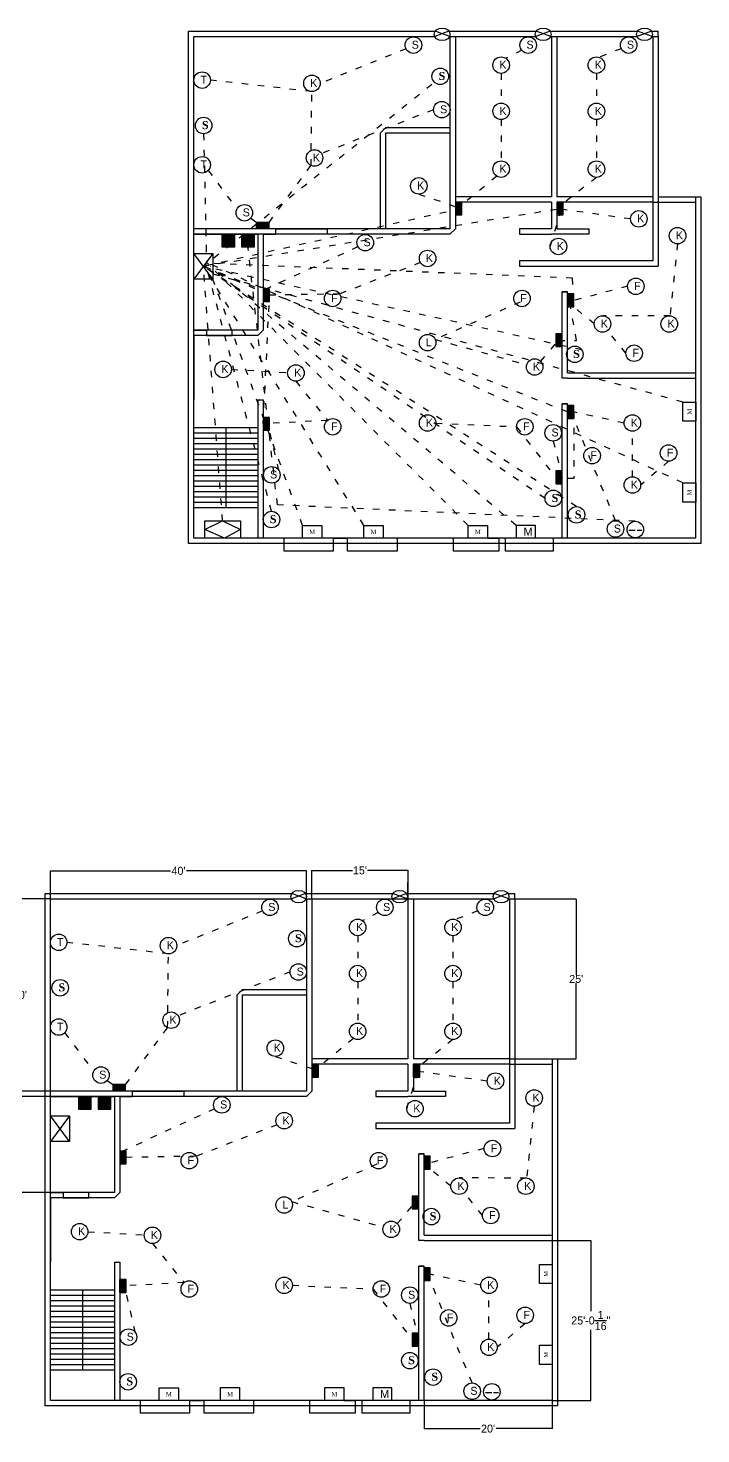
# Model space of a CAD drawing. Header units: inches. Extents: x -242 to 3481, y -2478 to 156.
# Drawn here: x 2221 to 3481, y -2478 to 156 of the extents above; entities that cross this region are included whole.
import ezdxf

# ---------------------------------------------------------------- set-up
doc = ezdxf.new("R2010")
doc.units = ezdxf.units.IN
doc.header["$MEASUREMENT"] = 0
doc.linetypes.add('ACAD_ISO03W100', pattern=[30, 12, -18])
doc.dimstyles.get("Standard").update_dxf_attribs({"dimtxt": 15, "dimasz": 0.18, "dimexe": 0.18, "dimexo": 0.0625, "dimgap": 0.09, "dimtad": 0, "dimtih": 1, "dimtoh": 1, "dimdec": 4, "dimzin": 0, "dimdsep": 46, "dimlunit": 4, "dimtxsty": 'Standard', "dimcen": 0.09, "dimadec": 0, "dimazin": 0, "dimtfac": 1, "dimtdec": 4, "dimtofl": 0, "dimtmove": 0, "dimatfit": 3, "dimfxl": 1, "dimtolj": 1, "dimtzin": 0, "dimarcsym": 0})

# ---------------------------------------------------------------- blocks, each defined once
blk = doc.blocks.new('*D2')
at = {"color": 0, "linetype": 'ByBlock', "lineweight": -2, "transparency": 16777216}
for p, q in [((2262.5, -1475.4), (2262.5, -1422.7)), ((2262.7, -1422.9), (2487.4, -1422.9)), ((2742.3, -1422.9), (2517.6, -1422.9)), ((2742.5, -1475.6), (2742.5, -1422.7))]:
    blk.add_line(p, q, dxfattribs=at)
at = {"color": 0, "linetype": 'ByBlock', "transparency": 16777216}
for points in [[(2262.7, -1422.8), (2262.7, -1422.9), (2262.5, -1422.9)], [(2742.3, -1422.8), (2742.3, -1422.9), (2742.5, -1422.9)]]:
    blk.add_solid(points, dxfattribs=at)
at = {"layer": 'Defpoints', "color": 0, "linetype": 'ByBlock', "transparency": 16777216}
for p in [(2742.5, -1422.9), (2262.5, -1475.5), (2742.5, -1475.7)]:
    blk.add_point(p, dxfattribs=at)
at = {"color": 0, "linetype": 'ByBlock', "transparency": 16777216, "insert": (2502.5, -1422.9), "char_height": 15, "attachment_point": 5}
blk.add_mtext("\\A1;40'", dxfattribs=at)
blk = doc.blocks.new('*D3')
at = {"color": 0, "linetype": 'ByBlock', "lineweight": -2, "transparency": 16777216}
for p, q in [((2262.4, -1475.5), (2205.3, -1475.5)), ((2205.5, -1475.7), (2205.5, -1647.9)), ((2205.5, -1835.3), (2205.5, -1663.1)), ((2262.4, -1835.5), (2205.3, -1835.5))]:
    blk.add_line(p, q, dxfattribs=at)
at = {"color": 0, "linetype": 'ByBlock', "transparency": 16777216}
for points in [[(2205.5, -1475.7), (2205.5, -1475.7), (2205.5, -1475.5)], [(2205.5, -1835.3), (2205.5, -1835.3), (2205.5, -1835.5)]]:
    blk.add_solid(points, dxfattribs=at)
at = {"layer": 'Defpoints', "color": 0, "linetype": 'ByBlock', "transparency": 16777216}
for p in [(2262.5, -1475.5), (2205.5, -1835.5), (2262.5, -1835.5)]:
    blk.add_point(p, dxfattribs=at)
at = {"color": 0, "linetype": 'ByBlock', "transparency": 16777216, "insert": (2205.5, -1655.5), "char_height": 15, "attachment_point": 5}
blk.add_mtext("\\A1;30'", dxfattribs=at)
blk = doc.blocks.new('*D4')
at = {"color": 0, "linetype": 'ByBlock', "lineweight": -2, "transparency": 16777216}
for p, q in [((2752.5, -1475.4), (2752.5, -1421.9)), ((2752.7, -1422.1), (2828.6, -1422.1)), ((2932.3, -1422.1), (2856.3, -1422.1)), ((2932.5, -1475.4), (2932.5, -1421.9))]:
    blk.add_line(p, q, dxfattribs=at)
at = {"color": 0, "linetype": 'ByBlock', "transparency": 16777216}
for points in [[(2752.7, -1422.1), (2752.7, -1422.1), (2752.5, -1422.1)], [(2932.3, -1422.1), (2932.3, -1422.1), (2932.5, -1422.1)]]:
    blk.add_solid(points, dxfattribs=at)
at = {"layer": 'Defpoints', "color": 0, "linetype": 'ByBlock', "transparency": 16777216}
for p in [(2932.5, -1422.1), (2752.5, -1475.5), (2932.5, -1475.5)]:
    blk.add_point(p, dxfattribs=at)
at = {"color": 0, "linetype": 'ByBlock', "transparency": 16777216, "insert": (2842.5, -1422.1), "char_height": 15, "attachment_point": 5}
blk.add_mtext("\\A1;15'", dxfattribs=at)
blk = doc.blocks.new('*D5')
at = {"color": 0, "linetype": 'ByBlock', "lineweight": -2, "transparency": 16777216}
for p, q in [((3122.5, -1475.5), (3247.8, -1475.5)), ((3247.6, -1475.7), (3247.6, -1617.9)), ((3247.6, -1775.3), (3247.6, -1633.1)), ((3122.5, -1775.5), (3247.8, -1775.5))]:
    blk.add_line(p, q, dxfattribs=at)
at = {"color": 0, "linetype": 'ByBlock', "transparency": 16777216}
for points in [[(3247.6, -1475.7), (3247.7, -1475.7), (3247.6, -1475.5)], [(3247.6, -1775.3), (3247.7, -1775.3), (3247.6, -1775.5)]]:
    blk.add_solid(points, dxfattribs=at)
at = {"layer": 'Defpoints', "color": 0, "linetype": 'ByBlock', "transparency": 16777216}
for p in [(3122.5, -1475.5), (3122.5, -1775.5), (3247.6, -1775.5)]:
    blk.add_point(p, dxfattribs=at)
at = {"color": 0, "linetype": 'ByBlock', "transparency": 16777216, "insert": (3247.6, -1625.5), "char_height": 15, "attachment_point": 5}
blk.add_mtext("\\A1;25'", dxfattribs=at)
blk = doc.blocks.new('*D6')
at = {"color": 0, "linetype": 'ByBlock', "lineweight": -2, "transparency": 16777216}
for p, q in [((2962.5, -2415.6), (2962.5, -2468.4)), ((3202.5, -2415.6), (3202.5, -2468.4)), ((2962.7, -2468.2), (3067.4, -2468.2)), ((3202.3, -2468.2), (3097.6, -2468.2))]:
    blk.add_line(p, q, dxfattribs=at)
at = {"color": 0, "linetype": 'ByBlock', "transparency": 16777216}
for points in [[(2962.7, -2468.2), (2962.7, -2468.2), (2962.5, -2468.2)], [(3202.3, -2468.2), (3202.3, -2468.2), (3202.5, -2468.2)]]:
    blk.add_solid(points, dxfattribs=at)
at = {"layer": 'Defpoints', "color": 0, "linetype": 'ByBlock', "transparency": 16777216}
for p in [(2962.5, -2415.5), (3202.5, -2415.5), (2962.5, -2468.2)]:
    blk.add_point(p, dxfattribs=at)
at = {"color": 0, "linetype": 'ByBlock', "transparency": 16777216, "insert": (3082.5, -2468.2), "char_height": 15, "attachment_point": 5}
blk.add_mtext("\\A1;20'", dxfattribs=at)
blk = doc.blocks.new('*D7')
at = {"color": 0, "linetype": 'ByBlock', "lineweight": -2, "transparency": 16777216}
for p, q in [((3202.5, -2115.5), (3275.1, -2115.5)), ((3275, -2115.7), (3275, -2247.9)), ((3275, -2415.4), (3275, -2283.1)), ((3202.5, -2415.6), (3275.1, -2415.6))]:
    blk.add_line(p, q, dxfattribs=at)
at = {"color": 0, "linetype": 'ByBlock', "transparency": 16777216}
for points in [[(3274.9, -2115.7), (3275, -2115.7), (3275, -2115.5)], [(3274.9, -2415.4), (3275, -2415.4), (3275, -2415.6)]]:
    blk.add_solid(points, dxfattribs=at)
at = {"layer": 'Defpoints', "color": 0, "linetype": 'ByBlock', "transparency": 16777216}
for p in [(3202.5, -2115.5), (3275, -2115.5), (3202.5, -2415.6)]:
    blk.add_point(p, dxfattribs=at)
at = {"color": 0, "linetype": 'ByBlock', "transparency": 16777216, "insert": (3275, -2265.5), "char_height": 15, "attachment_point": 5}
blk.add_mtext('\\A1;25\'-0{\\H1.000000x;\\S1/16;}"', dxfattribs=at)
blk = doc.blocks.new('*D8')
at = {"color": 0, "linetype": 'ByBlock', "lineweight": -2, "transparency": 16777216}
for p, q in [((2262.4, -1845.5), (2157.4, -1845.5)), ((2157.5, -1845.7), (2157.5, -1927.9)), ((2157.5, -2025.3), (2157.5, -1943.1)), ((2262.4, -2025.5), (2157.4, -2025.5))]:
    blk.add_line(p, q, dxfattribs=at)
at = {"color": 0, "linetype": 'ByBlock', "transparency": 16777216}
for points in [[(2157.5, -1845.7), (2157.6, -1845.7), (2157.5, -1845.5)], [(2157.5, -2025.3), (2157.6, -2025.3), (2157.5, -2025.5)]]:
    blk.add_solid(points, dxfattribs=at)
at = {"layer": 'Defpoints', "color": 0, "linetype": 'ByBlock', "transparency": 16777216}
for p in [(2262.5, -1845.5), (2157.5, -2025.5), (2262.5, -2025.5)]:
    blk.add_point(p, dxfattribs=at)
at = {"color": 0, "linetype": 'ByBlock', "transparency": 16777216, "insert": (2157.5, -1935.5), "char_height": 15, "attachment_point": 5}
blk.add_mtext("\\A1;15'", dxfattribs=at)

msp = doc.modelspace()

# ---------------------------------------------------------------- hatches: boundary and pattern name
at = {"linetype": 'ACAD_ISO03W100'}
for points in [[(3033.251, -169.81606), (3021.251, -169.81606), (3021.251, -193.81606), (3033.251, -193.81606)], [(3223.11636, -169.81606), (3211.16327, -169.81606), (3211.16327, -193.81606), (3223.11636, -193.81606)], [(2672.23463, -207.60774), (2648.23463, -207.60774), (2648.23463, -219.60774), (2672.23463, -219.60774)], [(2673.16327, -332.06734), (2661.16327, -332.06734), (2661.16327, -356.06734), (2673.16327, -356.06734)], [(3242.98691, -341.88302), (3231.16327, -341.88302), (3231.16327, -365.88302), (3242.98691, -365.88302)], [(3221.16327, -416.51569), (3209.16327, -416.51569), (3209.16327, -440.51569), (3221.16327, -440.51569)], [(3242.98691, -550.99419), (3231.16327, -550.99419), (3231.16327, -574.99419), (3242.98691, -574.99419)], [(2672.9813, -573.13744), (2661.16327, -573.13744), (2661.16327, -597.13744), (2672.9813, -597.13744)], [(3221.16327, -673.55262), (3209.16327, -673.55262), (3209.16327, -697.55262), (3221.16327, -697.55262)], [(2764.56616, -1785.70822), (2752.56616, -1785.70822), (2752.56616, -1809.70822), (2764.56616, -1809.70822)], [(2954.43151, -1785.70822), (2942.47843, -1785.70822), (2942.47843, -1809.70822), (2954.43151, -1809.70822)], [(2403.54979, -1823.49989), (2379.54979, -1823.49989), (2379.54979, -1835.49989), (2403.54979, -1835.49989)], [(2404.47843, -1947.95949), (2392.47843, -1947.95949), (2392.47843, -1971.95949), (2404.47843, -1971.95949)], [(2974.30207, -1957.77517), (2962.47843, -1957.77517), (2962.47843, -1981.77517), (2974.30207, -1981.77517)], [(2952.47843, -2032.40784), (2940.47843, -2032.40784), (2940.47843, -2056.40784), (2952.47843, -2056.40784)], [(2974.30207, -2166.88635), (2962.47843, -2166.88635), (2962.47843, -2190.88635), (2974.30207, -2190.88635)], [(2404.29646, -2189.02959), (2392.47843, -2189.02959), (2392.47843, -2213.02959), (2404.29646, -2213.02959)], [(2952.47843, -2289.44477), (2940.47843, -2289.44477), (2940.47843, -2313.44477), (2952.47843, -2313.44477)]]:
    msp.add_hatch(color=8, dxfattribs=at).paths.add_polyline_path(points)
for color, points in [(63, [(2607.92147, -229.60774), (2583.92147, -229.60774), (2583.92147, -253.60774), (2607.92147, -253.60774)]), (140, [(2644.65808, -229.60774), (2620.65808, -229.60774), (2620.65808, -253.60774), (2644.65808, -253.60774)]), (63, [(2339.23662, -1845.49989), (2315.23662, -1845.49989), (2315.23662, -1869.49989), (2339.23662, -1869.49989)]), (140, [(2375.97324, -1845.49989), (2351.97324, -1845.49989), (2351.97324, -1869.49989), (2375.97324, -1869.49989)])]:
    msp.add_hatch(color=color).paths.add_polyline_path(points)

# ---------------------------------------------------------------- linework, layer by layer
for p, q in [((2531.16327, 140.39226), (2982.6319, 140.39226)), ((3009.28938, 150.39226), (2982.6319, 140.39226)), ((3010.63641, 140.39226), (2983.45208, 150.39226)), ((3010.10956, 140.39226), (3011.16327, 140.39226)), ((3011.16327, 140.39226), (3011.16327, -219.60774)), ((3021.16327, 140.39226), (3021.16327, -219.60774)), ((3021.16327, 140.39226), (3171.90391, 140.39226)), ((3198.56138, 150.39226), (3171.90391, 140.39226)), ((3199.90842, 140.39226), (3172.72409, 150.39226)), ((3199.38156, 140.39226), (3201.16327, 140.39226)), ((3201.16327, 140.39226), (3201.16327, -159.60774)), ((3211.16327, 140.39226), (3211.16327, -159.60774)), ((3211.16327, 140.39226), (3361.81532, 140.39226)), ((3388.4728, 150.39226), (3361.81532, 140.39226)), ((3389.81984, 140.39226), (3362.63551, 150.39226)), ((3389.29298, 140.39226), (3391.16327, 140.39226)), ((3391.16327, 140.39226), (3391.16327, -159.60774)), ((3401.16327, 140.39226), (3401.16327, 150.39226)), ((3401.16327, 140.39226), (3401.16327, -159.60774)), ((2891.16327, -29.60774), (2881.16327, -39.60774)), ((2881.16327, -219.60774), (2881.16327, -39.60774)), ((2891.16327, -29.60774), (3011.16327, -29.60774)), ((2891.16327, -219.60774), (2891.16327, -39.60774)), ((2891.16327, -39.60774), (3011.16327, -39.60774)), ((3201.16327, -159.60774), (3021.16327, -159.60774)), ((3201.16327, -169.60774), (3021.16327, -169.60774)), ((3033.251, -169.81606), (3021.251, -169.81606)), ((3021.251, -169.81606), (3021.251, -193.81606)), ((3033.251, -193.81606), (3033.251, -169.81606)), ((3201.16327, -169.60774), (3201.16327, -219.60774)), ((3223.11636, -169.81606), (3211.11636, -169.81606)), ((3211.11636, -169.81606), (3211.11636, -193.81606)), ((3391.16327, -159.60774), (3211.16327, -159.60774)), ((3391.16327, -169.60774), (3211.16327, -169.60774)), ((3211.16327, -169.60774), (3211.16327, -219.60774)), ((3223.11636, -193.81606), (3223.11636, -169.81606)), ((3391.16327, -159.60774), (3391.16327, -279.60774)), ((3391.16327, -169.60774), (3471.16327, -169.60774)), ((3401.16327, -159.60774), (3471.16327, -159.60774)), ((3401.16327, -159.60774), (3401.16327, -289.60774)), ((3471.16327, -159.60774), (3481.16327, -159.60774)), ((2672.23463, -207.60774), (2648.23463, -207.60774)), ((2648.23463, -207.60774), (2648.23463, -219.60774)), ((2672.23463, -219.60774), (2672.23463, -207.60774)), ((3021.251, -193.81606), (3033.251, -193.81606)), ((3211.11636, -193.81606), (3223.11636, -193.81606)), ((3011.16327, -219.60774), (2531.16327, -219.60774)), ((3011.16327, -229.60774), (2531.16327, -229.60774)), ((2531.16327, -229.60774), (2651.16327, -229.60774)), ((2583.92147, -229.60774), (2583.92147, -253.60774)), ((2607.92147, -253.60774), (2607.92147, -229.60774)), ((2620.65808, -229.60774), (2620.65808, -253.60774)), ((2644.65808, -253.60774), (2644.65808, -229.60774)), ((2651.16327, -229.60774), (2651.16327, -409.60774)), ((2661.16327, -229.60774), (2661.16327, -409.60774)), ((2661.16327, -229.60774), (2685.16327, -229.60774)), ((2661.16327, -229.60774), (2661.16327, -265.60774)), ((2685.16327, -229.60774), (2685.16327, -219.60774)), ((2685.16327, -219.60774), (2781.16327, -219.60774)), ((2781.16327, -219.60774), (2781.16327, -229.60774)), ((3011.16327, -219.60774), (2891.16327, -219.60774)), ((3021.16327, -219.60774), (3011.16327, -229.60774)), ((3201.16327, -219.60774), (3141.16327, -219.60774)), ((3141.16327, -219.60774), (3141.16327, -229.60774)), ((3141.16327, -229.60774), (3201.16327, -229.60774)), ((3271.16327, -229.60774), (3201.16327, -229.60774)), ((3211.16327, -219.60774), (3271.16327, -219.60774)), ((3271.16327, -219.60774), (3271.16327, -229.60774)), ((2583.92147, -253.60774), (2607.92147, -253.60774)), ((2620.65808, -253.60774), (2644.65808, -253.60774)), ((2531.16327, -266.19739), (2567.16327, -266.19739)), ((2567.16327, -314.19739), (2531.16327, -266.19739)), ((2567.16327, -266.19739), (2531.16327, -314.19739)), ((2567.16327, -266.19739), (2567.16327, -302.19739)), ((3391.16327, -279.60774), (3141.1132, -279.60774)), ((3141.1132, -279.60774), (3141.1132, -289.60774)), ((3141.1132, -289.60774), (3401.16327, -289.60774)), ((2567.16327, -314.19739), (2531.16327, -314.19739)), ((2567.16327, -302.19739), (2567.16327, -314.19739)), ((2673.16327, -332.06734), (2661.16327, -332.06734)), ((2661.16327, -332.06734), (2661.16327, -356.06734)), ((2673.16327, -356.06734), (2673.16327, -332.06734)), ((3221.16327, -499.60774), (3221.16327, -337.60774)), ((3221.16327, -337.60774), (3231.16327, -337.60774)), ((3231.16327, -337.60774), (3221.16327, -337.60774)), ((3242.98691, -341.88302), (3230.98691, -341.88302)), ((3230.98691, -341.88302), (3230.98691, -365.88302)), ((3231.16327, -489.60774), (3231.16327, -337.60774)), ((3242.98691, -365.88302), (3242.98691, -341.88302)), ((2661.16327, -356.06734), (2673.16327, -356.06734)), ((3230.98691, -365.88302), (3242.98691, -365.88302)), ((2651.16327, -409.60774), (2531.16327, -409.60774)), ((2531.16327, -409.60774), (2555.16327, -409.60774)), ((2651.16327, -419.60774), (2531.16327, -419.60774)), ((2531.16327, -419.60774), (2531.16327, -539.60774)), ((2555.16327, -409.60774), (2555.16327, -419.60774)), ((2555.16327, -419.60774), (2603.16327, -419.60774)), ((2603.16327, -419.60774), (2603.16327, -409.60774)), ((2661.16327, -409.60774), (2651.16327, -419.60774)), ((3221.16327, -416.51569), (3209.16327, -416.51569)), ((3209.16327, -416.51569), (3209.16327, -440.51569)), ((3221.16327, -440.51569), (3221.16327, -416.51569)), ((3209.16327, -440.51569), (3221.16327, -440.51569)), ((3231.16327, -499.60774), (3221.16327, -499.60774)), ((3231.16327, -489.60774), (3471.16327, -489.60774)), ((3231.16327, -499.60774), (3471.16327, -499.60774)), ((2651.16327, -540.30062), (2651.16327, -799.60774)), ((2651.16327, -540.30062), (2661.16327, -540.30062)), ((2661.16327, -540.30062), (2661.16327, -799.60774)), ((3221.16327, -799.60774), (3221.16327, -547.60774)), ((3231.16327, -547.60774), (3221.16327, -547.60774)), ((3221.16327, -547.60774), (3231.16327, -547.60774)), ((3242.98691, -550.99419), (3230.98691, -550.99419)), ((3230.98691, -550.99419), (3230.98691, -574.99419)), ((3231.16327, -799.60774), (3231.16327, -547.60774)), ((3242.98691, -574.99419), (3242.98691, -550.99419)), ((3447.48718, -580.41176), (3447.48718, -544.41176)), ((3447.48718, -544.41176), (3471.48718, -544.41176)), ((3471.48718, -544.41176), (3471.48718, -580.41176)), ((2672.9813, -573.13744), (2660.9813, -573.13744)), ((2660.9813, -573.13744), (2660.9813, -597.13744)), ((2672.9813, -597.13744), (2672.9813, -573.13744)), ((3230.98691, -574.99419), (3242.98691, -574.99419)), ((2531.16327, -591.89176), (2651.16327, -591.89176)), ((2531.16327, -601.89176), (2651.16327, -601.89176)), ((2591.16327, -591.89176), (2591.16327, -741.89176)), ((2660.9813, -597.13744), (2672.9813, -597.13744)), ((3471.48718, -580.41176), (3447.48718, -580.41176)), ((2531.16327, -611.89176), (2651.16327, -611.89176)), ((2531.16327, -621.89176), (2651.16327, -621.89176)), ((2531.16327, -631.89176), (2651.16327, -631.89176)), ((2531.16327, -641.89176), (2651.16327, -641.89176)), ((2531.16327, -651.89176), (2651.16327, -651.89176)), ((2531.16327, -661.89176), (2651.16327, -661.89176)), ((2531.16327, -671.89176), (2651.16327, -671.89176)), ((2531.16327, -681.89176), (2651.16327, -681.89176)), ((3221.16327, -673.55262), (3209.16327, -673.55262)), ((3209.16327, -673.55262), (3209.16327, -697.55262)), ((3221.16327, -697.55262), (3221.16327, -673.55262)), ((2531.16327, -691.89176), (2651.16327, -691.89176)), ((2531.16327, -701.89176), (2651.16327, -701.89176)), ((3209.16327, -697.55262), (3221.16327, -697.55262)), ((3447.48718, -731.83583), (3447.48718, -695.83583)), ((3447.48718, -695.83583), (3471.48718, -695.83583)), ((3471.48718, -695.83583), (3471.48718, -731.83583)), ((2531.16327, -711.89176), (2651.16327, -711.89176)), ((2531.16327, -721.89176), (2651.16327, -721.89176)), ((2531.16327, -731.89176), (2651.16327, -731.89176)), ((3471.48718, -731.83583), (3447.48718, -731.83583)), ((2531.16327, -741.89176), (2651.16327, -741.89176)), ((2735.03148, -775.54664), (2771.03148, -775.54664)), ((2735.03148, -799.54664), (2735.03148, -775.54664)), ((2771.03148, -775.54664), (2771.03148, -799.54664)), ((2849.73607, -775.47974), (2885.73607, -775.47974)), ((2849.73607, -799.47974), (2849.73607, -775.47974)), ((2885.73607, -775.47974), (2885.73607, -799.47974)), ((3045.23061, -775.47974), (3081.23061, -775.47974)), ((3045.23061, -799.47974), (3045.23061, -775.47974)), ((3081.23061, -775.47974), (3081.23061, -799.47974)), ((3147.09086, -775.60774), (3135.09086, -775.60774)), ((3135.09086, -775.60774), (3135.09086, -799.60774)), ((3171.09086, -775.60774), (3147.09086, -775.60774)), ((3171.09086, -799.60774), (3171.09086, -775.60774)), ((2700.20326, -823.60774), (2700.20326, -799.60774)), ((2771.03148, -799.54664), (2735.03148, -799.54664)), ((2791.98407, -799.60774), (2815.98407, -799.60774)), ((2791.98407, -799.60774), (2791.98407, -823.60774)), ((2819.11449, -823.60774), (2819.11449, -799.60774)), ((2911.96298, -799.60774), (2911.96298, -823.60774)), ((3017.4227, -823.60774), (3017.4227, -799.60774)), ((3081.23061, -799.47974), (3102.48184, -799.60774)), ((3102.48184, -799.60774), (3102.48184, -823.60774)), ((3471.16327, -799.60774), (3111.16327, -799.60774)), ((3115.36957, -823.60774), (3115.36957, -799.60774)), ((3204.56784, -799.60774), (3204.56784, -823.60774)), ((3471.16327, -799.60774), (3231.16327, -799.60774)), ((2791.98407, -823.60774), (2700.20326, -823.60774)), ((2911.96298, -823.60774), (2819.11449, -823.60774)), ((3102.48184, -823.60774), (3017.4227, -823.60774)), ((3204.56784, -823.60774), (3115.36957, -823.60774)), ((2740.60453, -1465.49989), (2713.94706, -1475.49989)), ((2741.95157, -1475.49989), (2714.76724, -1465.49989)), ((2929.87654, -1465.49989), (2903.21906, -1475.49989)), ((2931.22357, -1475.49989), (2904.03924, -1465.49989)), ((3119.78795, -1465.49989), (3093.13048, -1475.49989)), ((3121.13499, -1475.49989), (3093.95066, -1465.49989)), ((3132.47843, -1475.49989), (3132.47843, -1465.49989)), ((2262.47843, -1475.49989), (2713.94706, -1475.49989)), ((2741.42471, -1475.49989), (2742.47843, -1475.49989)), ((2742.47843, -1475.49989), (2742.47843, -1835.49989)), ((2752.47843, -1475.49989), (2752.47843, -1835.49989)), ((2752.47843, -1475.49989), (2903.21906, -1475.49989)), ((2930.69672, -1475.49989), (2932.47843, -1475.49989)), ((2932.47843, -1475.49989), (2932.47843, -1775.49989)), ((2942.47843, -1475.49989), (2942.47843, -1775.49989)), ((2942.47843, -1475.49989), (3093.13048, -1475.49989)), ((3120.60813, -1475.49989), (3122.47843, -1475.49989)), ((3122.47843, -1475.49989), (3122.47843, -1775.49989)), ((3132.47843, -1475.49989), (3132.47843, -1775.49989)), ((2622.47843, -1645.49989), (2612.47843, -1655.49989)), ((2612.47843, -1835.49989), (2612.47843, -1655.49989)), ((2622.47843, -1645.49989), (2742.47843, -1645.49989)), ((2622.47843, -1835.49989), (2622.47843, -1655.49989)), ((2622.47843, -1655.49989), (2742.47843, -1655.49989)), ((2932.47843, -1775.49989), (2752.47843, -1775.49989)), ((2932.47843, -1785.49989), (2752.47843, -1785.49989)), ((2764.56616, -1785.70822), (2752.56616, -1785.70822)), ((2752.56616, -1785.70822), (2752.56616, -1809.70822)), ((2764.56616, -1809.70822), (2764.56616, -1785.70822)), ((2932.47843, -1785.49989), (2932.47843, -1835.49989)), ((2954.43151, -1785.70822), (2942.43151, -1785.70822)), ((2942.43151, -1785.70822), (2942.43151, -1809.70822)), ((3122.47843, -1775.49989), (2942.47843, -1775.49989)), ((3122.47843, -1785.49989), (2942.47843, -1785.49989)), ((2942.47843, -1785.49989), (2942.47843, -1835.49989)), ((2954.43151, -1809.70822), (2954.43151, -1785.70822)), ((3122.47843, -1775.49989), (3122.47843, -1895.49989)), ((3122.47843, -1785.49989), (3202.47843, -1785.49989)), ((3132.47843, -1775.49989), (3202.47843, -1775.49989)), ((3132.47843, -1775.49989), (3132.47843, -1905.49989)), ((3202.47843, -1775.49989), (3212.47843, -1775.49989)), ((2752.56616, -1809.70822), (2764.56616, -1809.70822)), ((2942.43151, -1809.70822), (2954.43151, -1809.70822)), ((2742.47843, -1835.49989), (2262.47843, -1835.49989)), ((2403.54979, -1823.49989), (2379.54979, -1823.49989)), ((2379.54979, -1823.49989), (2379.54979, -1835.49989)), ((2403.54979, -1835.49989), (2403.54979, -1823.49989)), ((2416.47843, -1845.49989), (2416.47843, -1835.49989)), ((2416.47843, -1835.49989), (2512.47843, -1835.49989)), ((2512.47843, -1835.49989), (2512.47843, -1845.49989)), ((2742.47843, -1835.49989), (2622.47843, -1835.49989)), ((2752.47843, -1835.49989), (2742.47843, -1845.49989)), ((2932.47843, -1835.49989), (2872.47843, -1835.49989)), ((2872.47843, -1835.49989), (2872.47843, -1845.49989)), ((2942.47843, -1835.49989), (3002.47843, -1835.49989)), ((3002.47843, -1835.49989), (3002.47843, -1845.49989)), ((2742.47843, -1845.49989), (2262.47843, -1845.49989)), ((2262.47843, -1845.49989), (2382.47843, -1845.49989)), ((2315.23662, -1845.49989), (2315.23662, -1869.49989)), ((2315.23662, -1869.49989), (2339.23662, -1869.49989)), ((2339.23662, -1869.49989), (2339.23662, -1845.49989)), ((2351.97324, -1845.49989), (2351.97324, -1869.49989)), ((2351.97324, -1869.49989), (2375.97324, -1869.49989)), ((2375.97324, -1869.49989), (2375.97324, -1845.49989)), ((2382.47843, -1845.49989), (2382.47843, -2025.49989)), ((2392.47843, -1845.49989), (2392.47843, -2025.49989)), ((2392.47843, -1845.49989), (2416.47843, -1845.49989)), ((2392.47843, -1845.49989), (2392.47843, -1881.49989)), ((2872.47843, -1845.49989), (2932.47843, -1845.49989)), ((3002.47843, -1845.49989), (2932.47843, -1845.49989)), ((2262.47843, -1882.08954), (2298.47843, -1882.08954)), ((2298.47843, -1930.08954), (2262.47843, -1882.08954)), ((2298.47843, -1882.08954), (2262.47843, -1930.08954)), ((2298.47843, -1882.08954), (2298.47843, -1918.08954)), ((3122.47843, -1895.49989), (2872.42835, -1895.49989)), ((2872.42835, -1895.49989), (2872.42835, -1905.49989)), ((2298.47843, -1918.08954), (2298.47843, -1930.08954)), ((2872.42835, -1905.49989), (3132.47843, -1905.49989)), ((2298.47843, -1930.08954), (2262.47843, -1930.08954)), ((2404.47843, -1947.95949), (2392.47843, -1947.95949)), ((2392.47843, -1947.95949), (2392.47843, -1971.95949)), ((2404.47843, -1971.95949), (2404.47843, -1947.95949)), ((2392.47843, -1971.95949), (2404.47843, -1971.95949)), ((2952.47843, -2115.49989), (2952.47843, -1953.49989)), ((2952.47843, -1953.49989), (2962.47843, -1953.49989)), ((2962.47843, -1953.49989), (2952.47843, -1953.49989)), ((2974.30207, -1957.77517), (2962.30207, -1957.77517)), ((2962.30207, -1957.77517), (2962.30207, -1981.77517)), ((2962.47843, -2105.49989), (2962.47843, -1953.49989)), ((2974.30207, -1981.77517), (2974.30207, -1957.77517)), ((2962.30207, -1981.77517), (2974.30207, -1981.77517)), ((2382.47843, -2025.49989), (2262.47843, -2025.49989)), ((2262.47843, -2025.49989), (2286.47843, -2025.49989)), ((2286.47843, -2025.49989), (2286.47843, -2035.49989)), ((2334.47843, -2035.49989), (2334.47843, -2025.49989)), ((2392.47843, -2025.49989), (2382.47843, -2035.49989)), ((2382.47843, -2035.49989), (2262.47843, -2035.49989)), ((2262.47843, -2035.49989), (2262.47843, -2155.49989)), ((2286.47843, -2035.49989), (2334.47843, -2035.49989)), ((2952.47843, -2032.40784), (2940.47843, -2032.40784)), ((2940.47843, -2032.40784), (2940.47843, -2056.40784)), ((2952.47843, -2056.40784), (2952.47843, -2032.40784)), ((2940.47843, -2056.40784), (2952.47843, -2056.40784)), ((2962.47843, -2105.49989), (3202.47843, -2105.49989)), ((2962.47843, -2115.49989), (2952.47843, -2115.49989)), ((2962.47843, -2115.49989), (3202.47843, -2115.49989)), ((2382.47843, -2156.19277), (2382.47843, -2415.49989)), ((2382.47843, -2156.19277), (2392.47843, -2156.19277)), ((2392.47843, -2156.19277), (2392.47843, -2415.49989)), ((2952.47843, -2415.49989), (2952.47843, -2163.49989)), ((2962.47843, -2163.49989), (2952.47843, -2163.49989)), ((2952.47843, -2163.49989), (2962.47843, -2163.49989)), ((2974.30207, -2166.88635), (2962.30207, -2166.88635)), ((2962.30207, -2166.88635), (2962.30207, -2190.88635)), ((2962.47843, -2415.49989), (2962.47843, -2163.49989)), ((2974.30207, -2190.88635), (2974.30207, -2166.88635)), ((3178.80234, -2196.30392), (3178.80234, -2160.30392)), ((3178.80234, -2160.30392), (3202.80234, -2160.30392)), ((3202.80234, -2160.30392), (3202.80234, -2196.30392)), ((2262.47843, -2207.78392), (2382.47843, -2207.78392)), ((2322.47843, -2207.78392), (2322.47843, -2357.78392)), ((2404.29646, -2189.02959), (2392.29646, -2189.02959)), ((2392.29646, -2189.02959), (2392.29646, -2213.02959)), ((2404.29646, -2213.02959), (2404.29646, -2189.02959)), ((2962.30207, -2190.88635), (2974.30207, -2190.88635)), ((3202.80234, -2196.30392), (3178.80234, -2196.30392)), ((2262.47843, -2217.78392), (2382.47843, -2217.78392)), ((2262.47843, -2227.78392), (2382.47843, -2227.78392)), ((2262.47843, -2237.78392), (2382.47843, -2237.78392)), ((2392.29646, -2213.02959), (2404.29646, -2213.02959)), ((2262.47843, -2247.78392), (2382.47843, -2247.78392)), ((2262.47843, -2257.78392), (2382.47843, -2257.78392)), ((2262.47843, -2267.78392), (2382.47843, -2267.78392)), ((2262.47843, -2277.78392), (2382.47843, -2277.78392)), ((2262.47843, -2287.78392), (2382.47843, -2287.78392)), ((2952.47843, -2289.44477), (2940.47843, -2289.44477)), ((2940.47843, -2289.44477), (2940.47843, -2313.44477)), ((2952.47843, -2313.44477), (2952.47843, -2289.44477)), ((2262.47843, -2297.78392), (2382.47843, -2297.78392)), ((2262.47843, -2307.78392), (2382.47843, -2307.78392)), ((2262.47843, -2317.78392), (2382.47843, -2317.78392)), ((2940.47843, -2313.44477), (2952.47843, -2313.44477)), ((3178.80234, -2347.72798), (3178.80234, -2311.72798)), ((3178.80234, -2311.72798), (3202.80234, -2311.72798)), ((3202.80234, -2311.72798), (3202.80234, -2347.72798)), ((2262.47843, -2327.78392), (2382.47843, -2327.78392)), ((2262.47843, -2337.78392), (2382.47843, -2337.78392)), ((2262.47843, -2347.78392), (2382.47843, -2347.78392)), ((2262.47843, -2357.78392), (2382.47843, -2357.78392)), ((3202.80234, -2347.72798), (3178.80234, -2347.72798)), ((2466.34664, -2391.43879), (2502.34664, -2391.43879)), ((2466.34664, -2415.43879), (2466.34664, -2391.43879)), ((2502.34664, -2391.43879), (2502.34664, -2415.43879)), ((2581.05122, -2391.37189), (2617.05122, -2391.37189)), ((2581.05122, -2415.37189), (2581.05122, -2391.37189)), ((2617.05122, -2391.37189), (2617.05122, -2415.37189)), ((2776.54577, -2391.37189), (2812.54577, -2391.37189)), ((2776.54577, -2415.37189), (2776.54577, -2391.37189)), ((2812.54577, -2391.37189), (2812.54577, -2415.37189)), ((2878.40602, -2391.49989), (2866.40602, -2391.49989)), ((2866.40602, -2391.49989), (2866.40602, -2415.49989)), ((2902.40602, -2391.49989), (2878.40602, -2391.49989)), ((2902.40602, -2415.49989), (2902.40602, -2391.49989)), ((2431.51842, -2439.49989), (2431.51842, -2415.49989)), ((2502.34664, -2415.43879), (2466.34664, -2415.43879)), ((2523.29923, -2415.49989), (2547.29923, -2415.49989)), ((2523.29923, -2415.49989), (2523.29923, -2439.49989)), ((2550.42964, -2439.49989), (2550.42964, -2415.49989)), ((2643.27814, -2415.49989), (2643.27814, -2439.49989)), ((2748.73786, -2439.49989), (2748.73786, -2415.49989)), ((2812.54577, -2415.37189), (2833.79699, -2415.49989)), ((2833.79699, -2415.49989), (2833.79699, -2439.49989)), ((3202.47843, -2415.49989), (2842.47843, -2415.49989)), ((2846.68473, -2439.49989), (2846.68473, -2415.49989)), ((2935.88299, -2415.49989), (2935.88299, -2439.49989)), ((3202.47843, -2415.49989), (2962.47843, -2415.49989)), ((2523.29923, -2439.49989), (2431.51842, -2439.49989)), ((2643.27814, -2439.49989), (2550.42964, -2439.49989)), ((2833.79699, -2439.49989), (2748.73786, -2439.49989)), ((2935.88299, -2439.49989), (2846.68473, -2439.49989))]:
    msp.add_line(p, q)
for p, q in [((2928.71001, 117.77428), (2767.99152, 52.91034)), ((3145.51319, 114.98184), (3115.82772, 99.63685)), ((3331.91337, 117.85111), (3290.10528, 101.75104)), ((2752.343, 37.43464), (2562.29569, 58.93127)), ((3106.91552, 71.50715), (3106.91552, 15.98079)), ((3285.47325, 71.50715), (3285.47325, 15.98079)), ((2750.80644, -100.92449), (2752.343, 37.43464)), ((2980.27437, 3.46472), (2770.46256, -78.66437)), ((3106.91552, -14.97252), (3106.91552, -92.39248)), ((3285.47325, -14.97252), (3285.47325, -92.39248)), ((2672.23463, -207.60774), (2750.80644, -100.92449)), ((2558.16962, -110.28518), (2612.12365, -182.8351)), ((3099.12073, -121.23955), (3033.251, -175.12628)), ((3285.47325, -123.34578), (3211.11636, -181.81606)), ((2952.66844, -154.78715), (3033.251, -181.81606)), ((3349.53824, -201.14175), (3211.16327, -181.77917)), ((2637.75885, -199.77584), (2648.23463, -207.60774)), ((3198.81971, -252.81651), (3217.11636, -193.81606)), ((2838.88781, -253.18411), (2667.16327, -332.06734)), ((3437.54643, -248.12741), (3423.51293, -382.66286)), ((2955.76379, -282.95684), (2804.50077, -341.95359)), ((2804.50077, -341.95359), (2673.16327, -344.06734)), ((3343.83336, -327.47769), (3242.98691, -353.88302)), ((3142.83993, -356.95359), (2983.3731, -426.93447)), ((3281.405, -398.056), (3242.98691, -365.88302)), ((3423.51293, -382.66286), (3296.88165, -382.57934)), ((3340.61655, -452.88751), (3306.5323, -410.15525)), ((2983.3731, -426.93447), (3154.86208, -474.57158)), ((3181.02405, -468.08541), (3214.11981, -429.00192)), ((2601.56824, -483.2205), (2707.04338, -489.08052)), ((2722.49621, -505.41571), (2781.67642, -578.69416)), ((2781.67642, -578.69416), (2660.9813, -585.13744)), ((3337.39503, -583.73007), (3242.98691, -562.99419)), ((3321.24883, -766.68416), (3242.98691, -574.99419)), ((2690.48797, -672.54552), (2672.9813, -597.13744)), ((2984.6777, -583.73007), (3135.76665, -590.73459)), ((3135.76665, -590.73459), (3209.16327, -685.55262)), ((3352.87169, -684.44493), (3352.87169, -599.20672)), ((3204.51508, -617.5558), (3221.16327, -685.55262)), ((3420.672, -655.40227), (3368.34834, -699.92158)), ((3346.29441, -784.61261), (3358.12677, -784.61261)), ((3361.50744, -784.61261), (3370.72746, -784.61261)), ((2660.02517, -1498.11787), (2499.30667, -1562.98182)), ((2876.82834, -1500.91032), (2847.14287, -1516.2553)), ((3063.22852, -1498.04104), (3021.42043, -1514.14111)), ((2838.23067, -1544.385), (2838.23067, -1599.91136)), ((3016.78841, -1544.385), (3016.78841, -1599.91136)), ((2483.65815, -1578.45752), (2293.61085, -1556.96089)), ((2482.1216, -1716.81665), (2483.65815, -1578.45752)), ((2711.58953, -1612.42743), (2501.77771, -1694.55652)), ((2838.23067, -1630.86467), (2838.23067, -1708.28463)), ((3016.78841, -1630.86467), (3016.78841, -1708.28463)), ((2289.48478, -1726.17734), (2343.43881, -1798.72725)), ((2403.54979, -1823.49989), (2482.1216, -1716.81665)), ((2830.43589, -1737.1317), (2764.56616, -1791.01844)), ((3016.78841, -1739.23794), (2942.43151, -1797.70822)), ((2683.9836, -1770.67931), (2764.56616, -1797.70822)), ((2369.074, -1815.668), (2379.54979, -1823.49989)), ((2930.13486, -1868.70867), (2948.43151, -1809.70822)), ((3080.85339, -1817.0339), (2942.47843, -1797.67133)), ((2570.20297, -1869.07626), (2398.47843, -1947.95949)), ((3168.86159, -1864.01956), (3154.82809, -1998.55501)), ((2687.07895, -1898.84899), (2535.81592, -1957.84574)), ((3075.14851, -1943.36985), (2974.30207, -1969.77517)), ((2535.81592, -1957.84574), (2404.47843, -1959.95949)), ((2874.15508, -1972.84574), (2714.68825, -2042.82662)), ((3012.72015, -2013.94815), (2974.30207, -1981.77517)), ((3154.82809, -1998.55501), (3028.19681, -1998.4715)), ((3071.9317, -2068.77966), (3037.84745, -2026.0474)), ((2714.68825, -2042.82662), (2886.17723, -2090.46373)), ((2912.3392, -2083.97756), (2945.43497, -2044.89407)), ((2332.8834, -2099.11265), (2438.35854, -2104.97267)), ((2453.81136, -2121.30786), (2512.99157, -2194.58631)), ((3068.71019, -2199.62222), (2974.30207, -2178.88635)), ((2512.99157, -2194.58631), (2392.29646, -2201.02959)), ((2715.99285, -2199.62222), (2867.08181, -2206.62674)), ((2867.08181, -2206.62674), (2940.47843, -2301.44477)), ((3052.56398, -2382.57631), (2974.30207, -2190.88635)), ((2421.80313, -2288.43767), (2404.29646, -2213.02959)), ((2935.83024, -2233.44795), (2952.47843, -2301.44477)), ((3084.18684, -2300.33708), (3084.18684, -2215.09888)), ((3151.98715, -2271.29442), (3099.6635, -2315.81374)), ((3077.60957, -2400.50476), (3089.44193, -2400.50476)), ((3092.8226, -2400.50476), (3102.04261, -2400.50476))]:
    msp.add_line(p, q, dxfattribs=at)
at = {"color": 3, "linetype": 'ACAD_ISO03W100'}
for p, q in [((2977.4308, 50.52087), (2549.16327, -290.19739)), ((2549.59396, -41.61789), (2554.98522, -282.43479)), ((3045.23061, -775.47974), (2554.98522, -282.43479)), ((3447.48718, -695.83583), (2554.98522, -282.43479)), ((2849.73607, -775.47974), (2549.16327, -290.19739)), ((3189.17394, -724.84955), (2549.16327, -290.19739)), ((3248.17056, -740.33152), (2549.16327, -290.19739)), ((3258.05416, -446.67439), (2549.16327, -290.19739)), ((3447.48718, -544.41176), (2558.16327, -302.19739)), ((2676.82723, -749.08966), (2558.16327, -302.19739)), ((3135.09086, -775.60774), (2562.70373, -290.19739)), ((2735.03148, -775.47974), (2567.16327, -314.19739))]:
    msp.add_line(p, q, dxfattribs=at)
at = {"color": 1, "linetype": 'ACAD_ISO03W100'}
for p, q in [((3033.251, -181.81606), (2549.16327, -290.19739)), ((3211.16327, -183.45175), (2549.16327, -290.19739)), ((2660.23463, -219.60774), (2553.57868, -219.60774)), ((2553.57868, -219.60774), (2554.98522, -282.43479)), ((3240.88561, -312.2751), (2556.72331, -284.18282)), ((2673.16327, -344.06734), (2549.16327, -290.19739)), ((3230.98691, -562.99419), (2549.16327, -290.19739)), ((3242.98691, -353.88302), (3240.88561, -312.2751)), ((2661.16327, -585.12772), (2673.16327, -344.06734)), ((3248.0453, -429.08556), (3236.98691, -365.88302)), ((3214.11981, -429.00192), (3248.0453, -429.08556)), ((3242.98691, -562.99419), (3242.98691, -687.63776)), ((3242.98691, -687.63776), (3209.16327, -687.63776))]:
    msp.add_line(p, q, dxfattribs=at)
at = {"color": 4, "linetype": 'ACAD_ISO03W100'}
for p, q in [((2687.87193, -737.153), (2632.65808, -253.60774)), ((3358.3222, -767.78024), (2687.87193, -737.153))]:
    msp.add_line(p, q, dxfattribs=at)
at = {"color": 6, "linetype": 'ACAD_ISO03W100'}
msp.add_line((2585.06555, -766.93136), (2549.16327, -290.19739), dxfattribs=at)
at = {"color": 4}
for p, q in [((2551.56624, -799.60774), (2551.56624, -766.93136)), ((2551.56624, -766.93136), (2618.56485, -766.93136)), ((2551.56624, -783.26955), (2585.06555, -766.93136)), ((2588.90293, -799.60774), (2551.56624, -783.26955)), ((2585.06555, -766.93136), (2618.56485, -783.26955)), ((2618.56485, -783.26955), (2588.90293, -799.60774)), ((2618.56485, -766.93136), (2618.56485, -799.60774))]:
    msp.add_line(p, q, dxfattribs=at)
at = {"color": 0, "linetype": 'ByBlock'}
for p, q in [((2932.47843, -1475.49989), (2932.47843, -1444.87711)), ((2752.47843, -1475.49989), (2932.47843, -1475.49989))]:
    msp.add_line(p, q, dxfattribs=at)
for points in [[(3481.16327, -159.60774), (3481.16327, -809.60774), (2521.16327, -809.60774), (2521.16327, 150.39226), (2983.45208, 150.39226)], [(3471.16327, -159.60774), (3471.16327, -799.60774), (2531.16327, -799.60774), (2531.16327, 140.39226), (2982.6319, 140.39226)], [(3009.28938, 150.39226), (3172.72409, 150.39226)], [(3010.10956, 140.39226), (3171.90391, 140.39226)], [(3198.56138, 150.39226), (3362.63551, 150.39226)], [(3199.38156, 140.39226), (3361.81532, 140.39226)], [(3388.4728, 150.39226), (3401.16327, 150.39226)], [(3389.29298, 140.39226), (3401.16327, 140.39226)], [(3212.47843, -1775.49989), (3212.47843, -2425.49989), (2252.47843, -2425.49989), (2252.47843, -1465.49989), (2714.76724, -1465.49989)], [(2740.60453, -1465.49989), (2904.03924, -1465.49989)], [(2929.87654, -1465.49989), (3093.95066, -1465.49989)], [(3119.78795, -1465.49989), (3132.47843, -1465.49989)], [(3202.47843, -1775.49989), (3202.47843, -2415.49989), (2262.47843, -2415.49989), (2262.47843, -1475.49989), (2713.94706, -1475.49989)], [(2741.42471, -1475.49989), (2903.21906, -1475.49989)], [(2930.69672, -1475.49989), (3093.13048, -1475.49989)], [(3120.60813, -1475.49989), (3132.47843, -1475.49989)]]:
    msp.add_lwpolyline(points)
for centre in [(2942.63252, 124.53377), (3157.69052, 124.53377), (3345.87291, 124.53377), (2992.90746, 65.99753), (3106.91552, 86.98381), (3285.47325, 86.98381), (2546.81904, 58.93127), (2752.51486, 52.91034), (2995.75103, 3.46472), (3106.91552, 0.50413), (3285.47325, 0.50413), (2549.59396, -26.14124), (2757.36215, -86.90488), (2546.81971, -99.76347), (3106.91552, -107.86913), (3285.47325, -107.86913), (2952.66844, -139.3105), (2625.97105, -189.74715), (3365.01489, -201.14175), (2852.39202, -245.62348), (3437.54643, -232.65075), (2969.20104, -275.27783), (3214.29636, -252.81651), (3359.31001, -327.47769), (2791.40035, -350.1941), (3146.05674, -350.1941), (3296.88165, -398.056), (3421.90726, -398.056), (2969.20104, -433.15377), (3244.95375, -454.91491), (3356.0932, -452.88751), (2586.09159, -483.2205), (3169.77408, -478.71391), (2722.49621, -489.93905), (2791.40035, -590.73459), (2969.20104, -583.73007), (3151.24331, -590.73459), (3352.87169, -583.73007), (3204.51508, -602.07914), (3277.35541, -644.83028), (3420.672, -639.92561), (2677.38756, -680.78603), (3352.87169, -699.92158), (3204.6506, -724.84955), (2676.82723, -764.56631), (3248.17056, -755.80818), (3321.24883, -782.16082), (3358.3222, -783.25689), (2673.94768, -1491.35839), (2889.00568, -1491.35839), (3077.18807, -1491.35839), (2838.23067, -1528.90835), (3016.78841, -1528.90835), (2278.13419, -1556.96089), (2483.83002, -1562.98182), (2724.22261, -1549.89463), (2727.06618, -1612.42743), (2838.23067, -1615.38802), (3016.78841, -1615.38802), (2280.90912, -1642.03339), (2278.13487, -1715.65563), (2488.6773, -1702.79703), (2838.23067, -1723.76128), (3016.78841, -1723.76128), (2683.9836, -1755.20265), (2357.2862, -1805.63931), (3096.33005, -1817.0339), (3168.86159, -1848.5429), (2583.70718, -1861.51563), (2945.61152, -1868.70867), (2700.5162, -1891.16998), (3090.62517, -1943.36985), (2522.71551, -1966.08625), (2877.37189, -1966.08625), (3028.19681, -2013.94815), (3153.22242, -2013.94815), (2700.5162, -2049.04593), (3087.40836, -2068.77966), (2901.08924, -2094.60606), (2976.2689, -2070.80706), (2317.40674, -2099.11265), (2453.81136, -2105.83121), (2700.5162, -2199.62222), (3084.18684, -2199.62222), (2522.71551, -2206.62674), (2882.55846, -2206.62674), (2935.83024, -2217.9713), (3008.67056, -2260.72243), (3151.98715, -2255.81776), (2408.70272, -2296.67819), (3084.18684, -2315.81374), (2935.96575, -2340.74171), (2408.14238, -2380.45846), (2979.48571, -2371.70033), (3052.56398, -2398.05297), (3089.63736, -2399.14905)]:
    msp.add_circle(centre, 15.47665)
for centre in [(2996.37073, 144.71332), (3185.64273, 144.71332), (3375.55415, 144.71332), (2727.68589, -1471.17884), (2916.95789, -1471.17884), (3106.86931, -1471.17884)]:
    msp.add_ellipse(centre, major_axis=(-14.79254, 0), ratio=0.7880748976)

# ---------------------------------------------------------------- texts
at = {"attachment_point": 1}
for s, insert, char_height, width in [('S', (2939.41571, 132.77428), 15, 24.0731611), ('S', (3154.47371, 132.77428), 15, 24.0731611), ('S', (3342.6561, 132.77428), 15, 24.0731611), ('K', (3103.69871, 95.22432), 15, 24.0731611), ('K', (3282.25644, 95.22432), 15, 24.0731611), ('T', (2543.60223, 67.17178), 15, 24.0731611), ('K', (2749.29805, 61.15085), 15, 24.0731611), ('{\\fTimes New Roman|b1|i0|c0|p18;\\C3;S}', (2989.69064, 74.23804), 15, 24.0731611), ('S', (2992.53421, 11.70523), 15, 24.0731611), ('K', (3103.69871, 8.74465), 15, 24.0731611), ('K', (3282.25644, 8.74465), 15, 24.0731611), ('{\\fTimes New Roman|b1|i0|c0|p18;\\C3;S}', (2546.37715, -17.90072), 15, 24.0731611), ('K', (2754.14534, -78.66437), 15, 24.0731611), ('T', (2543.6029, -91.52296), 15, 24.0731611), ('K', (3103.69871, -99.62862), 15, 24.0731611), ('K', (3282.25644, -99.62862), 15, 24.0731611), ('K', (2949.45163, -131.06999), 15, 24.0731611), ('S', (2622.75424, -181.50664), 15, 24.0731611), ('K', (3361.79808, -192.90124), 15, 24.0731611), ('K', (3434.32962, -224.41024), 15, 24.0731611), ('S', (2849.17521, -237.38296), 15, 24.0731611), ('K', (3211.07955, -244.576), 15, 24.0731611), ('K', (2965.98423, -267.03732), 15, 24.0731611), ('F', (2788.18354, -341.95359), 15, 24.0731611), ('F', (3142.83993, -341.95359), 15, 24.0731611), ('F', (3356.0932, -319.23718), 15, 24.0731611), ('K', (3293.66484, -389.81548), 15, 24.0731611), ('K', (3418.69045, -389.81548), 15, 24.0731611), ('L', (2965.98423, -424.91326), 15, 24.0731611), ('{\\fTimes New Roman|b1|i0|c0|p18;\\C3;S}', (3241.73693, -446.67439), 15, 24.0731611), ('F', (3352.87639, -444.647), 15, 24.0731611), ('K', (3166.55727, -470.4734), 15, 24.0731611), ('K', (2582.87478, -474.97999), 15, 24.0731611), ('K', (2719.27939, -481.69854), 15, 24.0731611), ('K', (2965.98423, -575.48956), 15, 24.0731611), ('K', (3349.65487, -575.48956), 15, 24.0731611), ('F', (2788.18354, -582.49407), 15, 24.0731611), ('F', (3148.02649, -582.49407), 15, 24.0731611), ('S', (3201.29827, -593.83863), 15, 24.0731611), ('F', (3417.45518, -631.6851), 15, 24.0731611), ('F', (3274.1386, -636.58977), 15, 24.0731611), ('S', (2674.17075, -672.54552), 15, 24.0731611), ('K', (3349.65487, -691.68107), 15, 24.0731611), ('{\\fTimes New Roman|b1|i0|c0|p18;\\C3;S}', (3201.43379, -716.60904), 15, 24.0731611), ('{\\fTimes New Roman|b1|i0|c0|p18;\\C3;S}', (2673.61042, -756.3258), 15, 24.0731611), ('{\\fTimes New Roman|b1|i0|c0|p18;\\C3;S}', (3244.95375, -747.56767), 15, 24.0731611), ('{\\fTimes New Roman|b0|i0|c0|p18;\\C3;M}', (2747.63016, -783.80131), 8, 36), ('{\\fTimes New Roman|b0|i0|c0|p18;\\C3;M}', (2862.33475, -783.73441), 8, 36), ('{\\fTimes New Roman|b0|i0|c0|p18;\\C3;M}', (3057.82929, -783.73441), 8, 36), ('{\\C3;M}', (3149.08028, -779.82952), 15, 24.0731611), ('S', (3318.03201, -773.9203), 15, 24.0731611), ('S', (2670.73086, -1483.11787), 15, 24.0731611), ('S', (2885.78887, -1483.11787), 15, 24.0731611), ('S', (3073.97126, -1483.11787), 15, 24.0731611), ('K', (2835.01386, -1520.66783), 15, 24.0731611), ('K', (3013.5716, -1520.66783), 15, 24.0731611), ('T', (2274.91738, -1548.72037), 15, 24.0731611), ('{\\fTimes New Roman|b1|i0|c0|p18;\\C3;S}', (2721.0058, -1541.65411), 15, 24.0731611), ('K', (2480.61321, -1554.7413), 15, 24.0731611), ('S', (2723.84937, -1604.18692), 15, 24.0731611), ('K', (2835.01386, -1607.14751), 15, 24.0731611), ('K', (3013.5716, -1607.14751), 15, 24.0731611), ('{\\fTimes New Roman|b1|i0|c0|p18;\\C3;S}', (2277.69231, -1633.79288), 15, 24.0731611), ('T', (2274.91806, -1707.41511), 15, 24.0731611), ('K', (2485.46049, -1694.55652), 15, 24.0731611), ('K', (2835.01386, -1715.52077), 15, 24.0731611), ('K', (3013.5716, -1715.52077), 15, 24.0731611), ('K', (2680.76679, -1746.96214), 15, 24.0731611), ('S', (2354.06939, -1797.39879), 15, 24.0731611), ('K', (3093.11324, -1808.79339), 15, 24.0731611), ('K', (3165.64477, -1840.30239), 15, 24.0731611), ('S', (2580.49037, -1853.27512), 15, 24.0731611), ('K', (2942.39471, -1860.46815), 15, 24.0731611), ('K', (2697.29939, -1882.92947), 15, 24.0731611), ('F', (3087.40836, -1935.12933), 15, 24.0731611), ('F', (2519.4987, -1957.84574), 15, 24.0731611), ('F', (2874.15508, -1957.84574), 15, 24.0731611), ('K', (3024.98, -2005.70764), 15, 24.0731611), ('K', (3150.0056, -2005.70764), 15, 24.0731611), ('L', (2697.29939, -2040.80541), 15, 24.0731611), ('{\\fTimes New Roman|b1|i0|c0|p18;\\C3;S}', (2973.05209, -2062.56655), 15, 24.0731611), ('F', (3084.19155, -2060.53915), 15, 24.0731611), ('K', (2314.18993, -2090.87214), 15, 24.0731611), ('K', (2450.59455, -2097.5907), 15, 24.0731611), ('K', (2897.87242, -2086.36555), 15, 24.0731611), ('F', (2519.4987, -2198.38623), 15, 24.0731611), ('K', (2697.29939, -2191.38171), 15, 24.0731611), ('F', (2879.34165, -2198.38623), 15, 24.0731611), ('S', (2932.61343, -2209.73079), 15, 24.0731611), ('K', (3080.97003, -2191.38171), 15, 24.0731611), ('F', (3005.45375, -2252.48192), 15, 24.0731611), ('F', (3148.77034, -2247.57725), 15, 24.0731611), ('S', (2405.48591, -2288.43767), 15, 24.0731611), ('K', (3080.97003, -2307.57323), 15, 24.0731611), ('{\\fTimes New Roman|b1|i0|c0|p18;\\C3;S}', (2932.74894, -2332.5012), 15, 24.0731611), ('{\\fTimes New Roman|b1|i0|c0|p18;\\C3;S}', (2976.2689, -2363.45982), 15, 24.0731611), ('{\\fTimes New Roman|b1|i0|c0|p18;\\C3;S}', (2404.92557, -2372.21795), 15, 24.0731611), ('{\\C3;M}', (2880.39543, -2395.72168), 15, 24.0731611), ('S', (3049.34717, -2389.81246), 15, 24.0731611), ('{\\fTimes New Roman|b0|i0|c0|p18;\\C3;M}', (2478.94532, -2399.69346), 8, 36), ('{\\fTimes New Roman|b0|i0|c0|p18;\\C3;M}', (2593.64991, -2399.62657), 8, 36), ('{\\fTimes New Roman|b0|i0|c0|p18;\\C3;M}', (2789.14445, -2399.62657), 8, 36)]:
    msp.add_mtext(s, dxfattribs=dict(at, insert=insert, char_height=char_height, width=width))
at = {"char_height": 8, "width": 36, "attachment_point": 1, "rotation": 90}
for insert in [(3455.74186, -567.81308), (3455.74186, -719.23715), (3187.05701, -2183.70523), (3187.05701, -2335.1293)]:
    msp.add_mtext('{\\fTimes New Roman|b0|i0|c0|p18;\\C3;M}', dxfattribs=dict(at, insert=insert))

# ---------------------------------------------------------------- dimensions: what is measured, and where the dimension line sits
at = {"color": 0, "linetype": 'ByBlock'}
for base, p1, p2, picture, middle in [((2742.47843, -1422.8586), (2262.47843, -1475.49989), (2742.47843, -1475.6937), '*D2', (2502.47843, -1422.8586)), ((2932.47843, -1422.11786), (2752.47843, -1475.49989), (2932.47843, -1475.49989), '*D4', (2842.47843, -1422.11786)), ((2962.47843, -2468.19799), (3202.47843, -2415.49989), (2962.47843, -2415.49989), '*D6', (3082.47843, -2468.19799))]:
    dim = msp.add_linear_dim(base=base, p1=p1, p2=p2, dimstyle='Standard', dxfattribs=at)
    dim.commit()
    dim.dimension.update_dxf_attribs({"geometry": picture, "text_midpoint": middle})
for base, p1, p2, picture, middle in [((2205.51582, -1835.49989), (2262.47843, -1475.49989), (2262.47843, -1835.49989), '*D3', (2205.51582, -1655.49989)), ((3247.63142, -1775.49989), (3122.47843, -1475.49989), (3122.47843, -1775.49989), '*D5', (3247.63142, -1625.49989)), ((2157.53994, -2025.49989), (2262.47843, -1845.49989), (2262.47843, -2025.49989), '*D8', (2157.53994, -1935.49989)), ((3274.95516, -2115.49989), (3202.47843, -2415.56239), (3202.47843, -2115.49989), '*D7', (3274.95516, -2265.53114))]:
    dim = msp.add_linear_dim(base=base, p1=p1, p2=p2, angle=90, dimstyle='Standard', dxfattribs=at)
    dim.commit()
    dim.dimension.update_dxf_attribs({"geometry": picture, "text_midpoint": middle})

doc.saveas('drawing.dxf')
